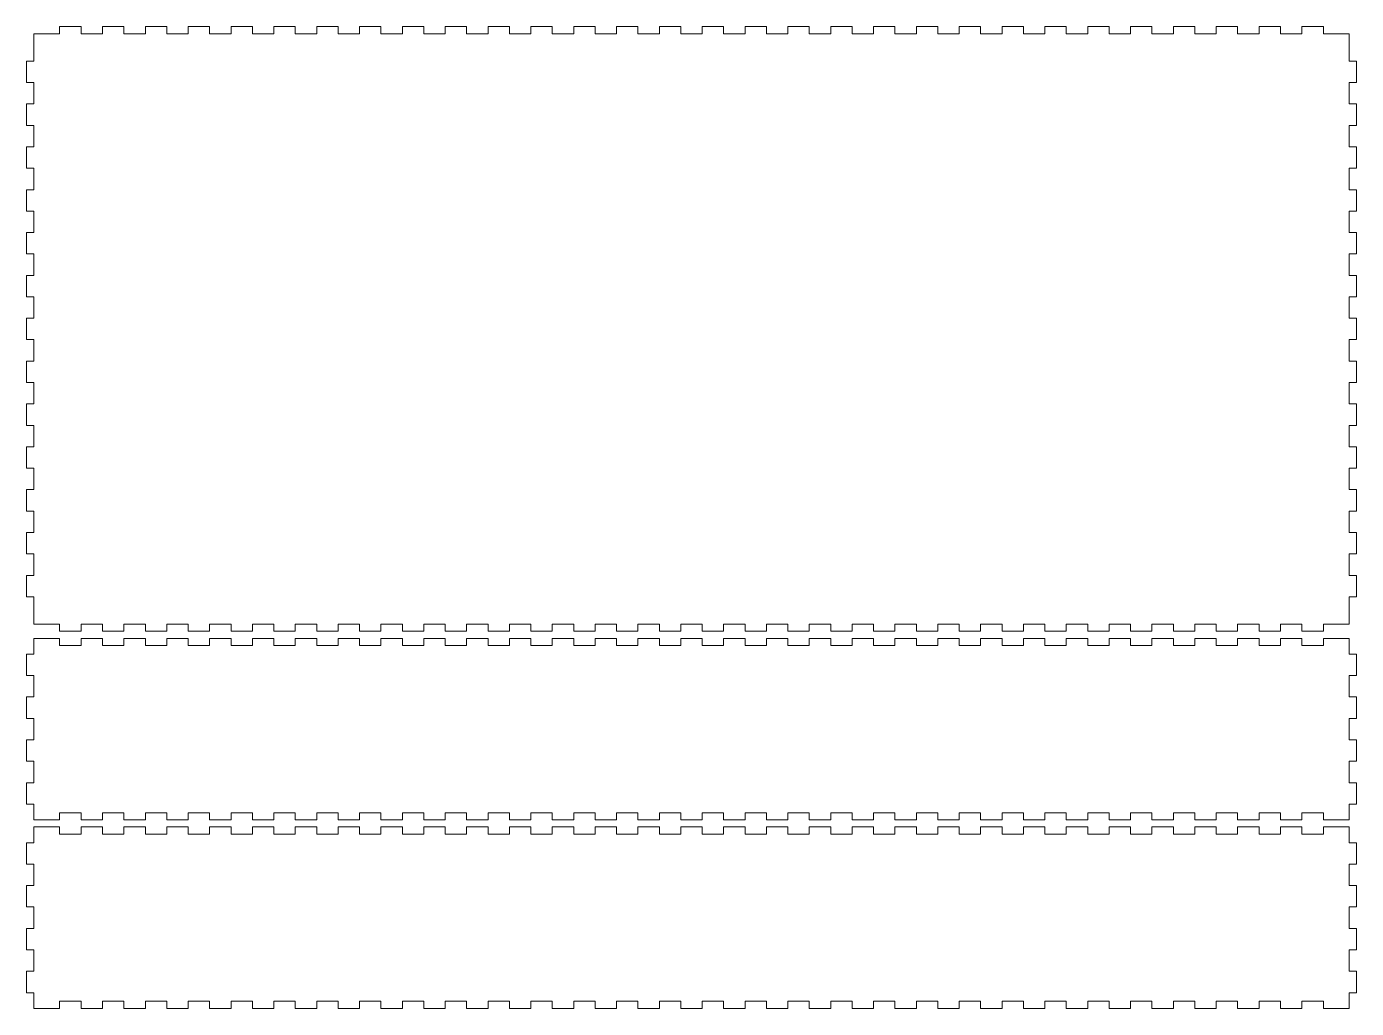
# Model space of a CAD drawing. Extents: x 0 to 44.1, y 0 to 16.2.
# Drawn here: x 0 to 22, y 0 to 16.24 of the extents above; entities that cross this region are included whole.
import ezdxf

# ---------------------------------------------------------------- set-up
doc = ezdxf.new("R2010")
doc.units = 0
doc.layers.get('0').update_dxf_attribs({"lineweight": 0})

msp = doc.modelspace()

# ---------------------------------------------------------------- linework, layer by layer
for p, q in [((0.547, 16.118), (0.118, 16.118)), ((0.118, 16.118), (0.118, 15.665)), ((0.902, 16.236), (0.547, 16.236)), ((0.547, 16.236), (0.547, 16.118)), ((0.902, 16.118), (0.902, 16.236)), ((1.256, 16.118), (0.902, 16.118)), ((1.61, 16.236), (1.256, 16.236)), ((1.256, 16.236), (1.256, 16.118)), ((1.61, 16.118), (1.61, 16.236)), ((1.965, 16.118), (1.61, 16.118)), ((2.319, 16.236), (1.965, 16.236)), ((1.965, 16.236), (1.965, 16.118)), ((2.319, 16.118), (2.319, 16.236)), ((2.673, 16.118), (2.319, 16.118)), ((3.028, 16.236), (2.673, 16.236)), ((2.673, 16.236), (2.673, 16.118)), ((3.028, 16.118), (3.028, 16.236)), ((3.382, 16.118), (3.028, 16.118)), ((3.736, 16.236), (3.382, 16.236)), ((3.382, 16.236), (3.382, 16.118)), ((3.736, 16.118), (3.736, 16.236)), ((4.091, 16.118), (3.736, 16.118)), ((4.445, 16.236), (4.091, 16.236)), ((4.091, 16.236), (4.091, 16.118)), ((4.445, 16.118), (4.445, 16.236)), ((4.799, 16.118), (4.445, 16.118)), ((5.154, 16.236), (4.799, 16.236)), ((4.799, 16.236), (4.799, 16.118)), ((5.154, 16.118), (5.154, 16.236)), ((5.508, 16.118), (5.154, 16.118)), ((5.862, 16.236), (5.508, 16.236)), ((5.508, 16.236), (5.508, 16.118)), ((5.862, 16.118), (5.862, 16.236)), ((6.217, 16.118), (5.862, 16.118)), ((6.571, 16.236), (6.217, 16.236)), ((6.217, 16.236), (6.217, 16.118)), ((6.571, 16.118), (6.571, 16.236)), ((6.925, 16.118), (6.571, 16.118)), ((7.28, 16.236), (6.925, 16.236)), ((6.925, 16.236), (6.925, 16.118)), ((7.28, 16.118), (7.28, 16.236)), ((7.634, 16.118), (7.28, 16.118)), ((7.988, 16.236), (7.634, 16.236)), ((7.634, 16.236), (7.634, 16.118)), ((7.988, 16.118), (7.988, 16.236)), ((8.343, 16.118), (7.988, 16.118)), ((8.697, 16.236), (8.343, 16.236)), ((8.343, 16.236), (8.343, 16.118)), ((8.697, 16.118), (8.697, 16.236)), ((9.051, 16.118), (8.697, 16.118)), ((9.406, 16.236), (9.051, 16.236)), ((9.051, 16.236), (9.051, 16.118)), ((9.406, 16.118), (9.406, 16.236)), ((9.76, 16.118), (9.406, 16.118)), ((10.114, 16.236), (9.76, 16.236)), ((9.76, 16.236), (9.76, 16.118)), ((10.114, 16.118), (10.114, 16.236)), ((10.469, 16.118), (10.114, 16.118)), ((10.823, 16.236), (10.469, 16.236)), ((10.469, 16.236), (10.469, 16.118)), ((10.823, 16.118), (10.823, 16.236)), ((11.177, 16.118), (10.823, 16.118)), ((11.532, 16.236), (11.177, 16.236)), ((11.177, 16.236), (11.177, 16.118)), ((11.532, 16.118), (11.532, 16.236)), ((11.886, 16.118), (11.532, 16.118)), ((12.24, 16.236), (11.886, 16.236)), ((11.886, 16.236), (11.886, 16.118)), ((12.24, 16.118), (12.24, 16.236)), ((12.595, 16.118), (12.24, 16.118)), ((12.949, 16.236), (12.595, 16.236)), ((12.595, 16.236), (12.595, 16.118)), ((12.949, 16.118), (12.949, 16.236)), ((13.303, 16.118), (12.949, 16.118)), ((13.657, 16.236), (13.303, 16.236)), ((13.303, 16.236), (13.303, 16.118)), ((13.657, 16.118), (13.657, 16.236)), ((14.012, 16.118), (13.657, 16.118)), ((14.366, 16.236), (14.012, 16.236)), ((14.012, 16.236), (14.012, 16.118)), ((14.366, 16.118), (14.366, 16.236)), ((14.72, 16.118), (14.366, 16.118)), ((15.075, 16.236), (14.72, 16.236)), ((14.72, 16.236), (14.72, 16.118)), ((15.075, 16.118), (15.075, 16.236)), ((15.429, 16.118), (15.075, 16.118)), ((15.783, 16.236), (15.429, 16.236)), ((15.429, 16.236), (15.429, 16.118)), ((15.783, 16.118), (15.783, 16.236)), ((16.138, 16.118), (15.783, 16.118)), ((16.492, 16.236), (16.138, 16.236)), ((16.138, 16.236), (16.138, 16.118)), ((16.492, 16.118), (16.492, 16.236)), ((16.846, 16.118), (16.492, 16.118)), ((17.201, 16.236), (16.846, 16.236)), ((16.846, 16.236), (16.846, 16.118)), ((17.201, 16.118), (17.201, 16.236)), ((17.555, 16.118), (17.201, 16.118)), ((17.909, 16.236), (17.555, 16.236)), ((17.555, 16.236), (17.555, 16.118)), ((17.909, 16.118), (17.909, 16.236)), ((18.264, 16.118), (17.909, 16.118)), ((18.618, 16.236), (18.264, 16.236)), ((18.264, 16.236), (18.264, 16.118)), ((18.618, 16.118), (18.618, 16.236)), ((18.972, 16.118), (18.618, 16.118)), ((19.327, 16.236), (18.972, 16.236)), ((18.972, 16.236), (18.972, 16.118)), ((19.327, 16.118), (19.327, 16.236)), ((19.681, 16.118), (19.327, 16.118)), ((20.035, 16.236), (19.681, 16.236)), ((19.681, 16.236), (19.681, 16.118)), ((20.035, 16.118), (20.035, 16.236)), ((20.39, 16.118), (20.035, 16.118)), ((20.744, 16.236), (20.39, 16.236)), ((20.39, 16.236), (20.39, 16.118)), ((20.744, 16.118), (20.744, 16.236)), ((21.098, 16.118), (20.744, 16.118)), ((21.453, 16.236), (21.098, 16.236)), ((21.098, 16.236), (21.098, 16.118)), ((21.453, 16.118), (21.453, 16.236)), ((21.882, 16.118), (21.453, 16.118)), ((21.882, 15.665), (21.882, 16.118)), ((0.118, 15.665), (0, 15.665)), ((0, 15.665), (0, 15.311)), ((22, 15.665), (21.882, 15.665)), ((22, 15.311), (22, 15.665)), ((0, 15.311), (0.118, 15.311)), ((0.118, 15.311), (0.118, 14.957)), ((21.882, 14.957), (21.882, 15.311)), ((21.882, 15.311), (22, 15.311)), ((0.118, 14.957), (0, 14.957)), ((0, 14.957), (0, 14.602)), ((22, 14.957), (21.882, 14.957)), ((22, 14.602), (22, 14.957)), ((0, 14.602), (0.118, 14.602)), ((0.118, 14.602), (0.118, 14.248)), ((21.882, 14.248), (21.882, 14.602)), ((21.882, 14.602), (22, 14.602)), ((0.118, 14.248), (0, 14.248)), ((0, 14.248), (0, 13.894)), ((22, 14.248), (21.882, 14.248)), ((22, 13.894), (22, 14.248)), ((0, 13.894), (0.118, 13.894)), ((0.118, 13.894), (0.118, 13.539)), ((21.882, 13.539), (21.882, 13.894)), ((21.882, 13.894), (22, 13.894)), ((0.118, 13.539), (0, 13.539)), ((0, 13.539), (0, 13.185)), ((22, 13.539), (21.882, 13.539)), ((22, 13.185), (22, 13.539)), ((0, 13.185), (0.118, 13.185)), ((0.118, 13.185), (0.118, 12.831)), ((21.882, 12.831), (21.882, 13.185)), ((21.882, 13.185), (22, 13.185)), ((0.118, 12.831), (0, 12.831)), ((0, 12.831), (0, 12.476)), ((22, 12.831), (21.882, 12.831)), ((22, 12.476), (22, 12.831)), ((0, 12.476), (0.118, 12.476)), ((0.118, 12.476), (0.118, 12.122)), ((21.882, 12.122), (21.882, 12.476)), ((21.882, 12.476), (22, 12.476)), ((0.118, 12.122), (0, 12.122)), ((0, 12.122), (0, 11.768)), ((22, 12.122), (21.882, 12.122)), ((22, 11.768), (22, 12.122)), ((0, 11.768), (0.118, 11.768)), ((0.118, 11.768), (0.118, 11.413)), ((21.882, 11.413), (21.882, 11.768)), ((21.882, 11.768), (22, 11.768)), ((0.118, 11.413), (0, 11.413)), ((0, 11.413), (0, 11.059)), ((22, 11.413), (21.882, 11.413)), ((22, 11.059), (22, 11.413)), ((0, 11.059), (0.118, 11.059)), ((0.118, 11.059), (0.118, 10.705)), ((21.882, 10.705), (21.882, 11.059)), ((21.882, 11.059), (22, 11.059)), ((0.118, 10.705), (0, 10.705)), ((0, 10.705), (0, 10.35)), ((22, 10.705), (21.882, 10.705)), ((22, 10.35), (22, 10.705)), ((0, 10.35), (0.118, 10.35)), ((0.118, 10.35), (0.118, 9.996)), ((21.882, 9.996), (21.882, 10.35)), ((21.882, 10.35), (22, 10.35)), ((0.118, 9.996), (0, 9.996)), ((0, 9.996), (0, 9.642)), ((22, 9.996), (21.882, 9.996)), ((22, 9.642), (22, 9.996)), ((0, 9.642), (0.118, 9.642)), ((0.118, 9.642), (0.118, 9.287)), ((21.882, 9.287), (21.882, 9.642)), ((21.882, 9.642), (22, 9.642)), ((0.118, 9.287), (0, 9.287)), ((0, 9.287), (0, 8.933)), ((22, 9.287), (21.882, 9.287)), ((22, 8.933), (22, 9.287)), ((0, 8.933), (0.118, 8.933)), ((0.118, 8.933), (0.118, 8.579)), ((21.882, 8.579), (21.882, 8.933)), ((21.882, 8.933), (22, 8.933)), ((0.118, 8.579), (0, 8.579)), ((0, 8.579), (0, 8.224)), ((22, 8.579), (21.882, 8.579)), ((22, 8.224), (22, 8.579)), ((0, 8.224), (0.118, 8.224)), ((0.118, 8.224), (0.118, 7.87)), ((21.882, 7.87), (21.882, 8.224)), ((21.882, 8.224), (22, 8.224)), ((0.118, 7.87), (0, 7.87)), ((0, 7.87), (0, 7.516)), ((22, 7.87), (21.882, 7.87)), ((22, 7.516), (22, 7.87)), ((0, 7.516), (0.118, 7.516)), ((0.118, 7.516), (0.118, 7.161)), ((21.882, 7.161), (21.882, 7.516)), ((21.882, 7.516), (22, 7.516)), ((0.118, 7.161), (0, 7.161)), ((0, 7.161), (0, 6.807)), ((22, 7.161), (21.882, 7.161)), ((22, 6.807), (22, 7.161)), ((0, 6.807), (0.118, 6.807)), ((0.118, 6.807), (0.118, 6.354)), ((21.882, 6.354), (21.882, 6.807)), ((21.882, 6.807), (22, 6.807)), ((0.118, 6.354), (0.547, 6.354)), ((0.547, 6.354), (0.547, 6.236)), ((0.547, 6.236), (0.902, 6.236)), ((0.902, 6.236), (0.902, 6.354)), ((0.902, 6.354), (1.256, 6.354)), ((1.256, 6.354), (1.256, 6.236)), ((1.256, 6.236), (1.61, 6.236)), ((1.61, 6.236), (1.61, 6.354)), ((1.61, 6.354), (1.965, 6.354)), ((1.965, 6.354), (1.965, 6.236)), ((1.965, 6.236), (2.319, 6.236)), ((2.319, 6.236), (2.319, 6.354)), ((2.319, 6.354), (2.673, 6.354)), ((2.673, 6.354), (2.673, 6.236)), ((2.673, 6.236), (3.028, 6.236)), ((3.028, 6.236), (3.028, 6.354)), ((3.028, 6.354), (3.382, 6.354)), ((3.382, 6.354), (3.382, 6.236)), ((3.382, 6.236), (3.736, 6.236)), ((3.736, 6.236), (3.736, 6.354)), ((3.736, 6.354), (4.091, 6.354)), ((4.091, 6.354), (4.091, 6.236)), ((4.091, 6.236), (4.445, 6.236)), ((4.445, 6.236), (4.445, 6.354)), ((4.445, 6.354), (4.799, 6.354)), ((4.799, 6.354), (4.799, 6.236)), ((4.799, 6.236), (5.154, 6.236)), ((5.154, 6.236), (5.154, 6.354)), ((5.154, 6.354), (5.508, 6.354)), ((5.508, 6.354), (5.508, 6.236)), ((5.508, 6.236), (5.862, 6.236)), ((5.862, 6.236), (5.862, 6.354)), ((5.862, 6.354), (6.217, 6.354)), ((6.217, 6.354), (6.217, 6.236)), ((6.217, 6.236), (6.571, 6.236)), ((6.571, 6.236), (6.571, 6.354)), ((6.571, 6.354), (6.925, 6.354)), ((6.925, 6.354), (6.925, 6.236)), ((6.925, 6.236), (7.28, 6.236)), ((7.28, 6.236), (7.28, 6.354)), ((7.28, 6.354), (7.634, 6.354)), ((7.634, 6.354), (7.634, 6.236)), ((7.634, 6.236), (7.988, 6.236)), ((7.988, 6.236), (7.988, 6.354)), ((7.988, 6.354), (8.343, 6.354)), ((8.343, 6.354), (8.343, 6.236)), ((8.343, 6.236), (8.697, 6.236)), ((8.697, 6.236), (8.697, 6.354)), ((8.697, 6.354), (9.051, 6.354)), ((9.051, 6.354), (9.051, 6.236)), ((9.051, 6.236), (9.406, 6.236)), ((9.406, 6.236), (9.406, 6.354)), ((9.406, 6.354), (9.76, 6.354)), ((9.76, 6.354), (9.76, 6.236)), ((9.76, 6.236), (10.114, 6.236)), ((10.114, 6.236), (10.114, 6.354)), ((10.114, 6.354), (10.469, 6.354)), ((10.469, 6.354), (10.469, 6.236)), ((10.469, 6.236), (10.823, 6.236)), ((10.823, 6.236), (10.823, 6.354)), ((10.823, 6.354), (11.177, 6.354)), ((11.177, 6.354), (11.177, 6.236)), ((11.177, 6.236), (11.532, 6.236)), ((11.532, 6.236), (11.532, 6.354)), ((11.532, 6.354), (11.886, 6.354)), ((11.886, 6.354), (11.886, 6.236)), ((11.886, 6.236), (12.24, 6.236)), ((12.24, 6.236), (12.24, 6.354)), ((12.24, 6.354), (12.595, 6.354)), ((12.595, 6.354), (12.595, 6.236)), ((12.595, 6.236), (12.949, 6.236)), ((12.949, 6.236), (12.949, 6.354)), ((12.949, 6.354), (13.303, 6.354)), ((13.303, 6.354), (13.303, 6.236)), ((13.303, 6.236), (13.657, 6.236)), ((13.657, 6.236), (13.657, 6.354)), ((13.657, 6.354), (14.012, 6.354)), ((14.012, 6.354), (14.012, 6.236)), ((14.012, 6.236), (14.366, 6.236)), ((14.366, 6.236), (14.366, 6.354)), ((14.366, 6.354), (14.72, 6.354)), ((14.72, 6.354), (14.72, 6.236)), ((14.72, 6.236), (15.075, 6.236)), ((15.075, 6.236), (15.075, 6.354)), ((15.075, 6.354), (15.429, 6.354)), ((15.429, 6.354), (15.429, 6.236)), ((15.429, 6.236), (15.783, 6.236)), ((15.783, 6.236), (15.783, 6.354)), ((15.783, 6.354), (16.138, 6.354)), ((16.138, 6.354), (16.138, 6.236)), ((16.138, 6.236), (16.492, 6.236)), ((16.492, 6.236), (16.492, 6.354)), ((16.492, 6.354), (16.846, 6.354)), ((16.846, 6.354), (16.846, 6.236)), ((16.846, 6.236), (17.201, 6.236)), ((17.201, 6.236), (17.201, 6.354)), ((17.201, 6.354), (17.555, 6.354)), ((17.555, 6.354), (17.555, 6.236)), ((17.555, 6.236), (17.909, 6.236)), ((17.909, 6.236), (17.909, 6.354)), ((17.909, 6.354), (18.264, 6.354)), ((18.264, 6.354), (18.264, 6.236)), ((18.264, 6.236), (18.618, 6.236)), ((18.618, 6.236), (18.618, 6.354)), ((18.618, 6.354), (18.972, 6.354)), ((18.972, 6.354), (18.972, 6.236)), ((18.972, 6.236), (19.327, 6.236)), ((19.327, 6.236), (19.327, 6.354)), ((19.327, 6.354), (19.681, 6.354)), ((19.681, 6.354), (19.681, 6.236)), ((19.681, 6.236), (20.035, 6.236)), ((20.035, 6.236), (20.035, 6.354)), ((20.035, 6.354), (20.39, 6.354)), ((20.39, 6.354), (20.39, 6.236)), ((20.39, 6.236), (20.744, 6.236)), ((20.744, 6.236), (20.744, 6.354)), ((20.744, 6.354), (21.098, 6.354)), ((21.098, 6.354), (21.098, 6.236)), ((21.098, 6.236), (21.453, 6.236)), ((21.453, 6.236), (21.453, 6.354)), ((21.453, 6.354), (21.882, 6.354)), ((0.547, 6.118), (0.118, 6.118)), ((0.118, 6.118), (0.118, 6)), ((0.118, 6), (0.118, 5.858)), ((0.547, 6), (0.547, 6.118)), ((0.902, 6), (0.547, 6)), ((1.256, 6.118), (0.902, 6.118)), ((0.902, 6.118), (0.902, 6)), ((1.256, 6), (1.256, 6.118)), ((1.61, 6), (1.256, 6)), ((1.965, 6.118), (1.61, 6.118)), ((1.61, 6.118), (1.61, 6)), ((1.965, 6), (1.965, 6.118)), ((2.319, 6), (1.965, 6)), ((2.673, 6.118), (2.319, 6.118)), ((2.319, 6.118), (2.319, 6)), ((2.673, 6), (2.673, 6.118)), ((3.028, 6), (2.673, 6)), ((3.382, 6.118), (3.028, 6.118)), ((3.028, 6.118), (3.028, 6)), ((3.382, 6), (3.382, 6.118)), ((3.736, 6), (3.382, 6)), ((4.091, 6.118), (3.736, 6.118)), ((3.736, 6.118), (3.736, 6)), ((4.091, 6), (4.091, 6.118)), ((4.445, 6), (4.091, 6)), ((4.799, 6.118), (4.445, 6.118)), ((4.445, 6.118), (4.445, 6)), ((4.799, 6), (4.799, 6.118)), ((5.154, 6), (4.799, 6)), ((5.508, 6.118), (5.154, 6.118)), ((5.154, 6.118), (5.154, 6)), ((5.508, 6), (5.508, 6.118)), ((5.862, 6), (5.508, 6)), ((6.217, 6.118), (5.862, 6.118)), ((5.862, 6.118), (5.862, 6)), ((6.217, 6), (6.217, 6.118)), ((6.571, 6), (6.217, 6)), ((6.925, 6.118), (6.571, 6.118)), ((6.571, 6.118), (6.571, 6)), ((6.925, 6), (6.925, 6.118)), ((7.28, 6), (6.925, 6)), ((7.634, 6.118), (7.28, 6.118)), ((7.28, 6.118), (7.28, 6)), ((7.634, 6), (7.634, 6.118)), ((7.988, 6), (7.634, 6)), ((8.343, 6.118), (7.988, 6.118)), ((7.988, 6.118), (7.988, 6)), ((8.343, 6), (8.343, 6.118)), ((8.697, 6), (8.343, 6)), ((9.051, 6.118), (8.697, 6.118)), ((8.697, 6.118), (8.697, 6)), ((9.051, 6), (9.051, 6.118)), ((9.406, 6), (9.051, 6)), ((9.76, 6.118), (9.406, 6.118)), ((9.406, 6.118), (9.406, 6)), ((9.76, 6), (9.76, 6.118)), ((10.114, 6), (9.76, 6)), ((10.469, 6.118), (10.114, 6.118)), ((10.114, 6.118), (10.114, 6)), ((10.469, 6), (10.469, 6.118)), ((10.823, 6), (10.469, 6)), ((11.177, 6.118), (10.823, 6.118)), ((10.823, 6.118), (10.823, 6)), ((11.177, 6), (11.177, 6.118)), ((11.532, 6), (11.177, 6)), ((11.886, 6.118), (11.532, 6.118)), ((11.532, 6.118), (11.532, 6)), ((11.886, 6), (11.886, 6.118)), ((12.24, 6), (11.886, 6)), ((12.595, 6.118), (12.24, 6.118)), ((12.24, 6.118), (12.24, 6)), ((12.595, 6), (12.595, 6.118)), ((12.949, 6), (12.595, 6)), ((13.303, 6.118), (12.949, 6.118)), ((12.949, 6.118), (12.949, 6)), ((13.303, 6), (13.303, 6.118)), ((13.657, 6), (13.303, 6)), ((14.012, 6.118), (13.657, 6.118)), ((13.657, 6.118), (13.657, 6)), ((14.012, 6), (14.012, 6.118)), ((14.366, 6), (14.012, 6)), ((14.72, 6.118), (14.366, 6.118)), ((14.366, 6.118), (14.366, 6)), ((14.72, 6), (14.72, 6.118)), ((15.075, 6), (14.72, 6)), ((15.429, 6.118), (15.075, 6.118)), ((15.075, 6.118), (15.075, 6)), ((15.429, 6), (15.429, 6.118)), ((15.783, 6), (15.429, 6)), ((16.138, 6.118), (15.783, 6.118)), ((15.783, 6.118), (15.783, 6)), ((16.138, 6), (16.138, 6.118)), ((16.492, 6), (16.138, 6)), ((16.846, 6.118), (16.492, 6.118)), ((16.492, 6.118), (16.492, 6)), ((16.846, 6), (16.846, 6.118)), ((17.201, 6), (16.846, 6)), ((17.555, 6.118), (17.201, 6.118)), ((17.201, 6.118), (17.201, 6)), ((17.555, 6), (17.555, 6.118)), ((17.909, 6), (17.555, 6)), ((18.264, 6.118), (17.909, 6.118)), ((17.909, 6.118), (17.909, 6)), ((18.264, 6), (18.264, 6.118)), ((18.618, 6), (18.264, 6)), ((18.972, 6.118), (18.618, 6.118)), ((18.618, 6.118), (18.618, 6)), ((18.972, 6), (18.972, 6.118)), ((19.327, 6), (18.972, 6)), ((19.681, 6.118), (19.327, 6.118)), ((19.327, 6.118), (19.327, 6)), ((19.681, 6), (19.681, 6.118)), ((20.035, 6), (19.681, 6)), ((20.39, 6.118), (20.035, 6.118)), ((20.035, 6.118), (20.035, 6)), ((20.39, 6), (20.39, 6.118)), ((20.744, 6), (20.39, 6)), ((21.098, 6.118), (20.744, 6.118)), ((20.744, 6.118), (20.744, 6)), ((21.098, 6), (21.098, 6.118)), ((21.453, 6), (21.098, 6)), ((21.882, 6.118), (21.453, 6.118)), ((21.453, 6.118), (21.453, 6)), ((21.882, 6), (21.882, 6.118)), ((21.882, 5.858), (21.882, 6)), ((0.118, 5.858), (0, 5.858)), ((0, 5.858), (0, 5.504)), ((22, 5.858), (21.882, 5.858)), ((22, 5.504), (22, 5.858)), ((0, 5.504), (0.118, 5.504)), ((0.118, 5.504), (0.118, 5.15)), ((21.882, 5.15), (21.882, 5.504)), ((21.882, 5.504), (22, 5.504)), ((0.118, 5.15), (0, 5.15)), ((0, 5.15), (0, 4.795)), ((22, 5.15), (21.882, 5.15)), ((22, 4.795), (22, 5.15)), ((0, 4.795), (0.118, 4.795)), ((0.118, 4.795), (0.118, 4.441)), ((21.882, 4.441), (21.882, 4.795)), ((21.882, 4.795), (22, 4.795)), ((0.118, 4.441), (0, 4.441)), ((0, 4.441), (0, 4.087)), ((22, 4.441), (21.882, 4.441)), ((22, 4.087), (22, 4.441)), ((0, 4.087), (0.118, 4.087)), ((0.118, 4.087), (0.118, 3.732)), ((21.882, 3.732), (21.882, 4.087)), ((21.882, 4.087), (22, 4.087)), ((0.118, 3.732), (0, 3.732)), ((0, 3.732), (0, 3.378)), ((22, 3.732), (21.882, 3.732)), ((22, 3.378), (22, 3.732)), ((0, 3.378), (0.118, 3.378)), ((0.118, 3.378), (0.118, 3.236)), ((21.882, 3.236), (21.882, 3.378)), ((21.882, 3.378), (22, 3.378)), ((0.118, 3.236), (0.118, 3.118)), ((0.118, 3.118), (0.547, 3.118)), ((0.547, 3.118), (0.547, 3.236)), ((0.547, 3.236), (0.902, 3.236)), ((0.902, 3.236), (0.902, 3.118)), ((0.902, 3.118), (1.256, 3.118)), ((1.256, 3.118), (1.256, 3.236)), ((1.256, 3.236), (1.61, 3.236)), ((1.61, 3.236), (1.61, 3.118)), ((1.61, 3.118), (1.965, 3.118)), ((1.965, 3.118), (1.965, 3.236)), ((1.965, 3.236), (2.319, 3.236)), ((2.319, 3.236), (2.319, 3.118)), ((2.319, 3.118), (2.673, 3.118)), ((2.673, 3.118), (2.673, 3.236)), ((2.673, 3.236), (3.028, 3.236)), ((3.028, 3.236), (3.028, 3.118)), ((3.028, 3.118), (3.382, 3.118)), ((3.382, 3.118), (3.382, 3.236)), ((3.382, 3.236), (3.736, 3.236)), ((3.736, 3.236), (3.736, 3.118)), ((3.736, 3.118), (4.091, 3.118)), ((4.091, 3.118), (4.091, 3.236)), ((4.091, 3.236), (4.445, 3.236)), ((4.445, 3.236), (4.445, 3.118)), ((4.445, 3.118), (4.799, 3.118)), ((4.799, 3.118), (4.799, 3.236)), ((4.799, 3.236), (5.154, 3.236)), ((5.154, 3.236), (5.154, 3.118)), ((5.154, 3.118), (5.508, 3.118)), ((5.508, 3.118), (5.508, 3.236)), ((5.508, 3.236), (5.862, 3.236)), ((5.862, 3.236), (5.862, 3.118)), ((5.862, 3.118), (6.217, 3.118)), ((6.217, 3.118), (6.217, 3.236)), ((6.217, 3.236), (6.571, 3.236)), ((6.571, 3.236), (6.571, 3.118)), ((6.571, 3.118), (6.925, 3.118)), ((6.925, 3.118), (6.925, 3.236)), ((6.925, 3.236), (7.28, 3.236)), ((7.28, 3.236), (7.28, 3.118)), ((7.28, 3.118), (7.634, 3.118)), ((7.634, 3.118), (7.634, 3.236)), ((7.634, 3.236), (7.988, 3.236)), ((7.988, 3.236), (7.988, 3.118)), ((7.988, 3.118), (8.343, 3.118)), ((8.343, 3.118), (8.343, 3.236)), ((8.343, 3.236), (8.697, 3.236)), ((8.697, 3.236), (8.697, 3.118)), ((8.697, 3.118), (9.051, 3.118)), ((9.051, 3.118), (9.051, 3.236)), ((9.051, 3.236), (9.406, 3.236)), ((9.406, 3.236), (9.406, 3.118)), ((9.406, 3.118), (9.76, 3.118)), ((9.76, 3.118), (9.76, 3.236)), ((9.76, 3.236), (10.114, 3.236)), ((10.114, 3.236), (10.114, 3.118)), ((10.114, 3.118), (10.469, 3.118)), ((10.469, 3.118), (10.469, 3.236)), ((10.469, 3.236), (10.823, 3.236)), ((10.823, 3.236), (10.823, 3.118)), ((10.823, 3.118), (11.177, 3.118)), ((11.177, 3.118), (11.177, 3.236)), ((11.177, 3.236), (11.532, 3.236)), ((11.532, 3.236), (11.532, 3.118)), ((11.532, 3.118), (11.886, 3.118)), ((11.886, 3.118), (11.886, 3.236)), ((11.886, 3.236), (12.24, 3.236)), ((12.24, 3.236), (12.24, 3.118)), ((12.24, 3.118), (12.595, 3.118)), ((12.595, 3.118), (12.595, 3.236)), ((12.595, 3.236), (12.949, 3.236)), ((12.949, 3.236), (12.949, 3.118)), ((12.949, 3.118), (13.303, 3.118)), ((13.303, 3.118), (13.303, 3.236)), ((13.303, 3.236), (13.657, 3.236)), ((13.657, 3.236), (13.657, 3.118)), ((13.657, 3.118), (14.012, 3.118)), ((14.012, 3.118), (14.012, 3.236)), ((14.012, 3.236), (14.366, 3.236)), ((14.366, 3.236), (14.366, 3.118)), ((14.366, 3.118), (14.72, 3.118)), ((14.72, 3.118), (14.72, 3.236)), ((14.72, 3.236), (15.075, 3.236)), ((15.075, 3.236), (15.075, 3.118)), ((15.075, 3.118), (15.429, 3.118)), ((15.429, 3.118), (15.429, 3.236)), ((15.429, 3.236), (15.783, 3.236)), ((15.783, 3.236), (15.783, 3.118)), ((15.783, 3.118), (16.138, 3.118)), ((16.138, 3.118), (16.138, 3.236)), ((16.138, 3.236), (16.492, 3.236)), ((16.492, 3.236), (16.492, 3.118)), ((16.492, 3.118), (16.846, 3.118)), ((16.846, 3.118), (16.846, 3.236)), ((16.846, 3.236), (17.201, 3.236)), ((17.201, 3.236), (17.201, 3.118)), ((17.201, 3.118), (17.555, 3.118)), ((17.555, 3.118), (17.555, 3.236)), ((17.555, 3.236), (17.909, 3.236)), ((17.909, 3.236), (17.909, 3.118)), ((17.909, 3.118), (18.264, 3.118)), ((18.264, 3.118), (18.264, 3.236)), ((18.264, 3.236), (18.618, 3.236)), ((18.618, 3.236), (18.618, 3.118)), ((18.618, 3.118), (18.972, 3.118)), ((18.972, 3.118), (18.972, 3.236)), ((18.972, 3.236), (19.327, 3.236)), ((19.327, 3.236), (19.327, 3.118)), ((19.327, 3.118), (19.681, 3.118)), ((19.681, 3.118), (19.681, 3.236)), ((19.681, 3.236), (20.035, 3.236)), ((20.035, 3.236), (20.035, 3.118)), ((20.035, 3.118), (20.39, 3.118)), ((20.39, 3.118), (20.39, 3.236)), ((20.39, 3.236), (20.744, 3.236)), ((20.744, 3.236), (20.744, 3.118)), ((20.744, 3.118), (21.098, 3.118)), ((21.098, 3.118), (21.098, 3.236)), ((21.098, 3.236), (21.453, 3.236)), ((21.453, 3.236), (21.453, 3.118)), ((21.453, 3.118), (21.882, 3.118)), ((21.882, 3.118), (21.882, 3.236)), ((0.547, 3), (0.118, 3)), ((0.118, 3), (0.118, 2.882)), ((0.118, 2.882), (0.118, 2.74)), ((0.547, 2.882), (0.547, 3)), ((0.902, 2.882), (0.547, 2.882)), ((1.256, 3), (0.902, 3)), ((0.902, 3), (0.902, 2.882)), ((1.256, 2.882), (1.256, 3)), ((1.61, 2.882), (1.256, 2.882)), ((1.965, 3), (1.61, 3)), ((1.61, 3), (1.61, 2.882)), ((1.965, 2.882), (1.965, 3)), ((2.319, 2.882), (1.965, 2.882)), ((2.673, 3), (2.319, 3)), ((2.319, 3), (2.319, 2.882)), ((2.673, 2.882), (2.673, 3)), ((3.028, 2.882), (2.673, 2.882)), ((3.382, 3), (3.028, 3)), ((3.028, 3), (3.028, 2.882)), ((3.382, 2.882), (3.382, 3)), ((3.736, 2.882), (3.382, 2.882)), ((4.091, 3), (3.736, 3)), ((3.736, 3), (3.736, 2.882)), ((4.091, 2.882), (4.091, 3)), ((4.445, 2.882), (4.091, 2.882)), ((4.799, 3), (4.445, 3)), ((4.445, 3), (4.445, 2.882)), ((4.799, 2.882), (4.799, 3)), ((5.154, 2.882), (4.799, 2.882)), ((5.508, 3), (5.154, 3)), ((5.154, 3), (5.154, 2.882)), ((5.508, 2.882), (5.508, 3)), ((5.862, 2.882), (5.508, 2.882)), ((6.217, 3), (5.862, 3)), ((5.862, 3), (5.862, 2.882)), ((6.217, 2.882), (6.217, 3)), ((6.571, 2.882), (6.217, 2.882)), ((6.925, 3), (6.571, 3)), ((6.571, 3), (6.571, 2.882)), ((6.925, 2.882), (6.925, 3)), ((7.28, 2.882), (6.925, 2.882)), ((7.634, 3), (7.28, 3)), ((7.28, 3), (7.28, 2.882)), ((7.634, 2.882), (7.634, 3)), ((7.988, 2.882), (7.634, 2.882)), ((8.343, 3), (7.988, 3)), ((7.988, 3), (7.988, 2.882)), ((8.343, 2.882), (8.343, 3)), ((8.697, 2.882), (8.343, 2.882)), ((9.051, 3), (8.697, 3)), ((8.697, 3), (8.697, 2.882)), ((9.051, 2.882), (9.051, 3)), ((9.406, 2.882), (9.051, 2.882)), ((9.76, 3), (9.406, 3)), ((9.406, 3), (9.406, 2.882)), ((9.76, 2.882), (9.76, 3)), ((10.114, 2.882), (9.76, 2.882)), ((10.469, 3), (10.114, 3)), ((10.114, 3), (10.114, 2.882)), ((10.469, 2.882), (10.469, 3)), ((10.823, 2.882), (10.469, 2.882)), ((11.177, 3), (10.823, 3)), ((10.823, 3), (10.823, 2.882)), ((11.177, 2.882), (11.177, 3)), ((11.532, 2.882), (11.177, 2.882)), ((11.886, 3), (11.532, 3)), ((11.532, 3), (11.532, 2.882)), ((11.886, 2.882), (11.886, 3)), ((12.24, 2.882), (11.886, 2.882)), ((12.595, 3), (12.24, 3)), ((12.24, 3), (12.24, 2.882)), ((12.595, 2.882), (12.595, 3)), ((12.949, 2.882), (12.595, 2.882)), ((13.303, 3), (12.949, 3)), ((12.949, 3), (12.949, 2.882)), ((13.303, 2.882), (13.303, 3)), ((13.657, 2.882), (13.303, 2.882)), ((14.012, 3), (13.657, 3)), ((13.657, 3), (13.657, 2.882)), ((14.012, 2.882), (14.012, 3)), ((14.366, 2.882), (14.012, 2.882)), ((14.72, 3), (14.366, 3)), ((14.366, 3), (14.366, 2.882)), ((14.72, 2.882), (14.72, 3)), ((15.075, 2.882), (14.72, 2.882)), ((15.429, 3), (15.075, 3)), ((15.075, 3), (15.075, 2.882)), ((15.429, 2.882), (15.429, 3)), ((15.783, 2.882), (15.429, 2.882)), ((16.138, 3), (15.783, 3)), ((15.783, 3), (15.783, 2.882)), ((16.138, 2.882), (16.138, 3)), ((16.492, 2.882), (16.138, 2.882)), ((16.846, 3), (16.492, 3)), ((16.492, 3), (16.492, 2.882)), ((16.846, 2.882), (16.846, 3)), ((17.201, 2.882), (16.846, 2.882)), ((17.555, 3), (17.201, 3)), ((17.201, 3), (17.201, 2.882)), ((17.555, 2.882), (17.555, 3)), ((17.909, 2.882), (17.555, 2.882)), ((18.264, 3), (17.909, 3)), ((17.909, 3), (17.909, 2.882)), ((18.264, 2.882), (18.264, 3)), ((18.618, 2.882), (18.264, 2.882)), ((18.972, 3), (18.618, 3)), ((18.618, 3), (18.618, 2.882)), ((18.972, 2.882), (18.972, 3)), ((19.327, 2.882), (18.972, 2.882)), ((19.681, 3), (19.327, 3)), ((19.327, 3), (19.327, 2.882)), ((19.681, 2.882), (19.681, 3)), ((20.035, 2.882), (19.681, 2.882)), ((20.39, 3), (20.035, 3)), ((20.035, 3), (20.035, 2.882)), ((20.39, 2.882), (20.39, 3)), ((20.744, 2.882), (20.39, 2.882)), ((21.098, 3), (20.744, 3)), ((20.744, 3), (20.744, 2.882)), ((21.098, 2.882), (21.098, 3)), ((21.453, 2.882), (21.098, 2.882)), ((21.882, 3), (21.453, 3)), ((21.453, 3), (21.453, 2.882)), ((21.882, 2.882), (21.882, 3)), ((21.882, 2.74), (21.882, 2.882)), ((0.118, 2.74), (0, 2.74)), ((0, 2.74), (0, 2.386)), ((22, 2.74), (21.882, 2.74)), ((22, 2.386), (22, 2.74)), ((0, 2.386), (0.118, 2.386)), ((0.118, 2.386), (0.118, 2.031)), ((21.882, 2.031), (21.882, 2.386)), ((21.882, 2.386), (22, 2.386)), ((0.118, 2.031), (0, 2.031)), ((0, 2.031), (0, 1.677)), ((22, 2.031), (21.882, 2.031)), ((22, 1.677), (22, 2.031)), ((0, 1.677), (0.118, 1.677)), ((0.118, 1.677), (0.118, 1.323)), ((21.882, 1.323), (21.882, 1.677)), ((21.882, 1.677), (22, 1.677)), ((0.118, 1.323), (0, 1.323)), ((0, 1.323), (0, 0.968)), ((22, 1.323), (21.882, 1.323)), ((22, 0.968), (22, 1.323)), ((0, 0.968), (0.118, 0.968)), ((0.118, 0.968), (0.118, 0.614)), ((21.882, 0.614), (21.882, 0.968)), ((21.882, 0.968), (22, 0.968)), ((0.118, 0.614), (0, 0.614)), ((0, 0.614), (0, 0.26)), ((22, 0.614), (21.882, 0.614)), ((22, 0.26), (22, 0.614)), ((0, 0.26), (0.118, 0.26)), ((0.118, 0.26), (0.118, 0.118)), ((21.882, 0.118), (21.882, 0.26)), ((21.882, 0.26), (22, 0.26)), ((0.118, 0.118), (0.118, 0)), ((0.118, 0), (0.547, 0)), ((0.547, 0), (0.547, 0.118)), ((0.547, 0.118), (0.902, 0.118)), ((0.902, 0.118), (0.902, 0)), ((0.902, 0), (1.256, 0)), ((1.256, 0), (1.256, 0.118)), ((1.256, 0.118), (1.61, 0.118)), ((1.61, 0.118), (1.61, 0)), ((1.61, 0), (1.965, 0)), ((1.965, 0), (1.965, 0.118)), ((1.965, 0.118), (2.319, 0.118)), ((2.319, 0.118), (2.319, 0)), ((2.319, 0), (2.673, 0)), ((2.673, 0), (2.673, 0.118)), ((2.673, 0.118), (3.028, 0.118)), ((3.028, 0.118), (3.028, 0)), ((3.028, 0), (3.382, 0)), ((3.382, 0), (3.382, 0.118)), ((3.382, 0.118), (3.736, 0.118)), ((3.736, 0.118), (3.736, 0)), ((3.736, 0), (4.091, 0)), ((4.091, 0), (4.091, 0.118)), ((4.091, 0.118), (4.445, 0.118)), ((4.445, 0.118), (4.445, 0)), ((4.445, 0), (4.799, 0)), ((4.799, 0), (4.799, 0.118)), ((4.799, 0.118), (5.154, 0.118)), ((5.154, 0.118), (5.154, 0)), ((5.154, 0), (5.508, 0)), ((5.508, 0), (5.508, 0.118)), ((5.508, 0.118), (5.862, 0.118)), ((5.862, 0.118), (5.862, 0)), ((5.862, 0), (6.217, 0)), ((6.217, 0), (6.217, 0.118)), ((6.217, 0.118), (6.571, 0.118)), ((6.571, 0.118), (6.571, 0)), ((6.571, 0), (6.925, 0)), ((6.925, 0), (6.925, 0.118)), ((6.925, 0.118), (7.28, 0.118)), ((7.28, 0.118), (7.28, 0)), ((7.28, 0), (7.634, 0)), ((7.634, 0), (7.634, 0.118)), ((7.634, 0.118), (7.988, 0.118)), ((7.988, 0.118), (7.988, 0)), ((7.988, 0), (8.343, 0)), ((8.343, 0), (8.343, 0.118)), ((8.343, 0.118), (8.697, 0.118)), ((8.697, 0.118), (8.697, 0)), ((8.697, 0), (9.051, 0)), ((9.051, 0), (9.051, 0.118)), ((9.051, 0.118), (9.406, 0.118)), ((9.406, 0.118), (9.406, 0)), ((9.406, 0), (9.76, 0)), ((9.76, 0), (9.76, 0.118)), ((9.76, 0.118), (10.114, 0.118)), ((10.114, 0.118), (10.114, 0)), ((10.114, 0), (10.469, 0)), ((10.469, 0), (10.469, 0.118)), ((10.469, 0.118), (10.823, 0.118)), ((10.823, 0.118), (10.823, 0)), ((10.823, 0), (11.177, 0)), ((11.177, 0), (11.177, 0.118)), ((11.177, 0.118), (11.532, 0.118)), ((11.532, 0.118), (11.532, 0)), ((11.532, 0), (11.886, 0)), ((11.886, 0), (11.886, 0.118)), ((11.886, 0.118), (12.24, 0.118)), ((12.24, 0.118), (12.24, 0)), ((12.24, 0), (12.595, 0)), ((12.595, 0), (12.595, 0.118)), ((12.595, 0.118), (12.949, 0.118)), ((12.949, 0.118), (12.949, 0)), ((12.949, 0), (13.303, 0)), ((13.303, 0), (13.303, 0.118)), ((13.303, 0.118), (13.657, 0.118)), ((13.657, 0.118), (13.657, 0)), ((13.657, 0), (14.012, 0)), ((14.012, 0), (14.012, 0.118)), ((14.012, 0.118), (14.366, 0.118)), ((14.366, 0.118), (14.366, 0)), ((14.366, 0), (14.72, 0)), ((14.72, 0), (14.72, 0.118)), ((14.72, 0.118), (15.075, 0.118)), ((15.075, 0.118), (15.075, 0)), ((15.075, 0), (15.429, 0)), ((15.429, 0), (15.429, 0.118)), ((15.429, 0.118), (15.783, 0.118)), ((15.783, 0.118), (15.783, 0)), ((15.783, 0), (16.138, 0)), ((16.138, 0), (16.138, 0.118)), ((16.138, 0.118), (16.492, 0.118)), ((16.492, 0.118), (16.492, 0)), ((16.492, 0), (16.846, 0)), ((16.846, 0), (16.846, 0.118)), ((16.846, 0.118), (17.201, 0.118)), ((17.201, 0.118), (17.201, 0)), ((17.201, 0), (17.555, 0)), ((17.555, 0), (17.555, 0.118)), ((17.555, 0.118), (17.909, 0.118)), ((17.909, 0.118), (17.909, 0)), ((17.909, 0), (18.264, 0)), ((18.264, 0), (18.264, 0.118)), ((18.264, 0.118), (18.618, 0.118)), ((18.618, 0.118), (18.618, 0)), ((18.618, 0), (18.972, 0)), ((18.972, 0), (18.972, 0.118)), ((18.972, 0.118), (19.327, 0.118)), ((19.327, 0.118), (19.327, 0)), ((19.327, 0), (19.681, 0)), ((19.681, 0), (19.681, 0.118)), ((19.681, 0.118), (20.035, 0.118)), ((20.035, 0.118), (20.035, 0)), ((20.035, 0), (20.39, 0)), ((20.39, 0), (20.39, 0.118)), ((20.39, 0.118), (20.744, 0.118)), ((20.744, 0.118), (20.744, 0)), ((20.744, 0), (21.098, 0)), ((21.098, 0), (21.098, 0.118)), ((21.098, 0.118), (21.453, 0.118)), ((21.453, 0.118), (21.453, 0)), ((21.453, 0), (21.882, 0)), ((21.882, 0), (21.882, 0.118))]:
    msp.add_line(p, q)

doc.saveas('drawing.dxf')
